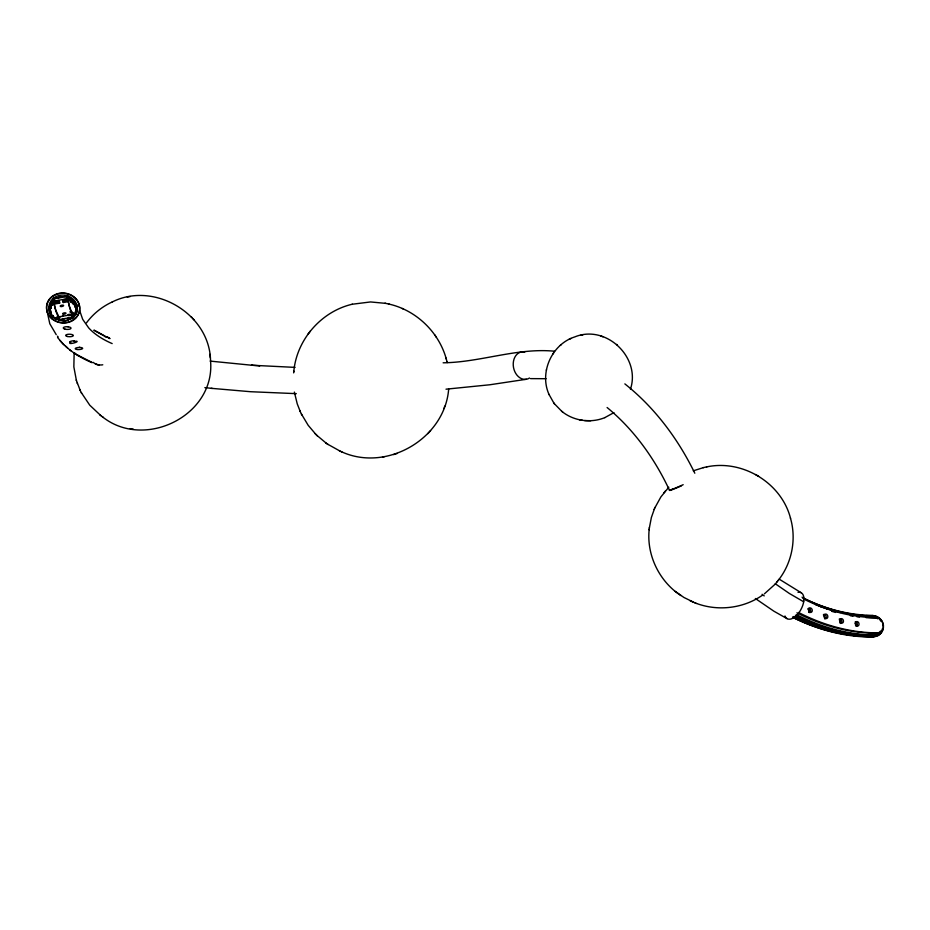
<?xml version="1.0" encoding="UTF-8"?>
<svg xmlns="http://www.w3.org/2000/svg" width="930" height="930" viewBox="0 0 930 930"><rect width="100%" height="100%" fill="white"/><g stroke="black" fill="none" stroke-linecap="round" stroke-linejoin="round"><path stroke-width="1.4" d="M630.424 389.252C641.096 357.597 606.139 324.024 574.821 336.893C551.723 344.205 538.993 372.721 549.142 394.727M778.119 580.541C791.942 563.266 796.661 539.214 790.419 517.987M649.198 529.286C646.385 555.024 659.3 581.483 680.934 595.584M74.121 353.842L73.854 366.908L76.434 380.637M293.752 371.965C296.414 339.996 321.048 311.469 352.307 304.215M649.326 528.124L651.372 517.522L654.394 508.919M293.659 372.884L293.845 371.058M649.152 529.821L649.384 527.577M448.667 389.159C444.714 438.925 386.206 472.696 341.089 451.562M546.363 370.187L546.468 369.663M102.347 416.733C144.22 450.492 215.458 415.687 210.552 360.875C209.878 313.852 153.927 280.79 112.146 302.018M443.831 408.537L444.075 407.875M444.47 406.817L444.726 406.143M654.836 507.896L660.881 496.934L668.798 487.215M654.162 509.466L655.069 507.362M62.915 315.758L62.054 316.63M553.594 352.935L552.757 354.144M67.971 319.862L68.146 318.048M57.776 301.157L52.196 302.18L52.568 305.389L52.347 303.657L57.916 302.634L58.299 300.448M57.916 302.634L58.509 300.867M310.353 331.068L307.9 334.312M86.513 322.791C93.209 313.782 102.207 306.528 112.414 301.878M775.911 583.226L777.41 581.424M777.038 581.901L778.491 580.064M665.369 491.028L663.915 492.807M430.59 430.602L427.893 433.624M774.76 584.528L764.402 593.84M560.406 345.332L561.185 344.67M613.928 412.629L604.791 417.64M762.519 595.165C743.558 608.394 718.146 611.487 696.5 603.431M571.032 338.427L569.09 339.369M604.895 417.605C591.038 423.324 574.252 421.127 562.441 411.874M693.28 470.824L703.533 467.581M393.576 454.619L397.215 453.445M71.285 312.445L71.924 312.294L72.807 318.548L72.156 314.607L57.869 317.002L57.951 318.455L58.95 318.281M71.738 313.898L72.68 313.677L73.284 316.2L72.029 316.502M60.125 317.084L57.044 317.886L57.23 319.42M73.935 313.794L67.96 314.549M68.715 315.735L71.25 315.13M72.075 315.677L74.633 315.061M706.498 466.941C742.245 459.164 781.491 482.717 790.547 518.394M352.156 304.25L370.524 301.948L385.671 303.366M703.127 467.674L706.893 466.848M130.27 296.531L127.271 297.065M56.811 319.478L59.183 319.06M71.308 316.921L74.191 316.351L73.958 314.607L74.202 316.665M60.88 320.652L63.868 320.129L63.972 321.28L66.448 320.815M71.157 318.839L67.53 319.478L67.599 320.35M63.705 299.518L69.866 299.065M73.726 316.956A240.44 92.268 -14.8 0 1 68.541 301.611L63.275 302.517L63.147 300.936L68.413 300.018L67.751 296.054L53.498 298.391L54.196 302.483L59.497 301.564L59.636 303.145L54.358 304.064L53.754 301.471M63.263 299.937L64.623 301.471L69.983 300.541M74.83 313.457L75.458 313.352M54.417 318.513L52.905 315.444L53.231 317.607M526.45 379.254L489.854 384.764L446.005 389.182M58.439 298.03L61.717 297.461M53.591 299.89L54.254 299.774M67.472 297.484L67.751 296.054M51.069 306.644L51.545 305.075L50.906 305.18M582.796 334.94L580.739 335.288M58.52 320.339L58.485 319.618L72.773 317.211M54.196 302.483L54.114 300.995L68.367 298.646M382.521 457.002L384.357 456.711M443.133 362.805C480.647 362.328 517.092 347.529 554.571 351.226M530.553 378.626L546.073 378.708M590.724 420.709L584.575 420.569M296.321 393.657L250.589 391.716L211.145 388.31M295.101 367.385L251.46 365.223L259.877 365.804L259.133 365.757M252.263 365.281L210.18 361.107M204.856 387.612L212.331 388.438M581.436 420.151L582.529 420.325M130.2 428.625L133.269 429.16M579.402 419.756L580.413 419.965M388.484 303.971C417.117 310.202 440.89 333.963 447.179 362.584L446.912 361.561M384.95 303.215L389.24 304.122M603.024 336.788L600.919 336.125M694.861 602.826L696.617 603.477M675.261 591.387L683.887 597.444L694.954 602.861M402.144 308.469L402.981 308.83M327.279 443.982L340.217 451.178M693.327 602.198L690.106 600.768M339.38 450.818L341.903 451.91M92.058 362.433L77.771 355.179M92.163 362.723C80.027 357.655 68.564 350.482 59.904 340.473M104.695 335.928L94.035 330.115M104.799 336.23L94.139 330.417M803.694 601.78L789.419 593.503L775.074 583.61M787.047 618.648L773.83 611.161L755.358 598.513M801.16 592.724L779.177 579.134M755.555 474.533L758.578 476.276M62.612 319.025L63.914 321.269A2.523 0.918 -10.9 0 1 64.74 320.955M62.74 320.455L63.321 321.35M79.05 356.225L74.121 352.889L75.33 353.644M74.226 353.179L75.435 353.946M316.537 435.066L326.593 443.494M325.767 442.924L328.104 444.54M81.282 392.588L89.757 405.189L100.835 415.617M99.835 414.885L103.335 417.465M554.234 403.574L561.894 411.444M561.627 411.234L562.697 412.071M69.715 349.878L70.831 350.773M624.855 383.892C654.79 407.631 678.144 439.007 694.815 473.219M607.104 407.514C634.074 429.73 654.848 458.85 669.554 490.401A15.136 0.686 -24.3 0 0 681.481 485.809M616.602 344.402L617.392 345.065M65.46 346.018L67.599 347.925M301.378 413.955L308.167 425.289L315.991 434.519M63.693 344.658L57.555 337.485M315.235 433.764L317.293 435.821M191.115 316.665L191.952 317.549M193.208 318.932L194.033 319.815M58.148 336.904L57.486 336.172M56.242 334.684L49.802 323.733L47.221 311.806M548.933 394.285L553.885 403.097M553.629 402.748L554.489 403.911M434.601 334.73L435.217 335.637M435.635 336.23L436.263 337.148M50.534 313.503L49.441 311.085M76.237 380.021L80.224 390.461M79.91 389.844L81.596 393.216M294.368 392.088L297.216 403.783L300.285 411.63M299.82 410.642L301.855 414.954M49.499 311.236L49.557 312.189M77.155 382.928L77.353 383.544M445.982 358.004L446.249 359.05M75.76 312.933L75.411 311.503L75.725 313.84M74.377 314.049L74.702 315.421M70.331 299.355L70.773 302.227L70.448 300.82M67.809 297.426L68.413 300.018M67.867 318.432L68.262 320.129M62.67 299.937L63.275 302.517M59.032 300.564L59.636 303.145M63.391 319.071L64.007 321.664M58.939 318.072L58.346 315.537A254.262 98.15 -14.7 0 1 53.882 302.413M53.498 298.391L54.114 300.995M57.869 317.002L58.485 319.618M56.009 319.257L55.672 317.827L55.858 319.443M50.604 305.598L51.092 308.493L50.766 307.063M51.359 314.759L50.952 312.271L51.999 316.095M79.503 310.085L82.689 319.339L88.699 327.906A231.895 87.908 -14.8 0 0 112.17 343.589M209.924 354.284L210.331 357.841M63.054 319.281L63.182 320.711M64.507 299.995L64.623 301.471M79.027 306.365L78.934 303.819M76.772 306.528L76.69 304.389M105.067 336.707A14.624 12.59 -67.8 0 1 109.845 338.648M99.033 365.153A14.624 12.59 -67.8 0 1 93.256 362.363M74.598 316.665A240.347 92.64 -14.7 0 1 73.133 314.433M71.924 312.294A240.347 92.64 -14.7 0 1 68.285 301.634M58.497 317.246A254.367 97.755 -14.8 0 1 54.358 304.064M55.591 319.095A13.508 12.439 -14.6 0 1 58.02 315.875M69.762 311.887A13.508 12.439 -14.6 0 1 75.969 314.224M57.032 319.211A13.473 12.404 -14.6 0 1 57.846 318.141M71.784 313.387A13.473 12.404 -14.6 0 1 74.342 314.189M52.289 317.13A14.066 12.613 4.7 0 1 52.522 300.878A14.066 12.613 4.7 0 1 70.389 298.588A14.066 12.613 4.7 0 1 76.295 314.038M49.778 307.167A14.031 12.59 4.7 0 1 53.37 301.68M68.367 299.088A14.031 12.59 4.7 0 1 76.69 307.226M104.962 336.416A14.624 12.59 -67.8 0 1 109.752 338.346M102.777 364.793A14.624 12.59 -67.8 0 1 95.255 363.595M79.259 347.332A3.708 0.663 -14.5 0 1 79.689 347.239M69.738 342.496A3.813 1.151 -1.5 0 1 69.878 342.321M73.935 341.508A3.755 0.721 -13.9 0 1 76.888 341.798A3.755 0.721 -13.9 0 1 71.517 343.449A3.755 0.721 -13.9 0 1 70.843 342.461M69.68 342.368A3.743 1.035 -5.4 0 1 74.307 340.74M67.925 326.755A3.836 0.616 -11.2 0 1 68.343 326.697M855.182 621.903A2.279 1.755 74.2 0 1 857.286 623.89A2.279 1.755 74.2 0 1 856.065 626.355M855.135 623.135A2.267 1.755 74.2 0 1 855.554 625.448M839.279 619.031A2.29 1.779 74.1 0 1 841.72 620.845A2.29 1.779 74.1 0 1 840.325 623.449M839.348 619.88A2.279 1.779 74.1 0 1 839.953 622.716M823.48 614.544A2.29 1.802 74 0 1 826.073 616.195A2.29 1.802 74 0 1 824.689 618.915M823.445 615.079A2.29 1.79 74 0 1 824.422 617.985M808.6 608.255A2.302 1.814 73.7 0 1 809.623 612.649M807.717 608.836A2.302 1.814 73.8 0 1 808.623 612.417M802.741 597.734A215.853 164.343 66.7 0 0 874.723 616.079A9.567 7.335 74.2 0 1 883.186 625.495M883.209 625.669A9.567 7.335 74.2 0 1 876.816 635.085A234.465 178.595 66.7 0 1 797.01 614.87M795.371 615.218A234.116 178.455 66.7 0 0 875.095 635.388A9.556 7.335 74.2 0 0 879.001 633.853M764.216 595.898A234.116 178.455 66.7 0 1 762.088 594.305M874.409 616.741A9.556 7.335 74.2 0 1 875.839 617.253M864.11 616.079A215.539 164.215 66.7 0 1 860.227 615.765M855.019 615.172A215.539 164.215 66.7 0 1 847.102 613.916M840.441 612.521A215.539 164.215 66.7 0 1 837.767 611.882M827.026 608.813A215.539 164.215 66.7 0 1 820.272 606.476M875.363 632.819A9.509 7.312 74.3 0 1 874.932 633.539M868.62 636.294A233.07 178.037 66.7 0 1 793.058 617.508M793.406 616.544A233.418 178.176 66.7 0 0 871.689 635.992A9.521 7.312 74.3 0 0 873.688 635.632M876.641 633.237A9.521 7.312 74.3 0 1 876.141 633.888M803.462 598.885A218.027 165.889 66.7 0 0 876.641 617.625A7.661 5.871 74.2 0 1 883.43 625.181M883.442 625.344A7.661 5.871 74.2 0 1 878.327 632.888A232.965 177.316 66.7 0 1 798.556 612.486M796.917 612.835A232.616 177.177 66.7 0 0 876.606 633.202A7.649 5.871 74.2 0 0 880.571 630.982M877.757 618.81A7.649 5.871 74.2 0 0 874.932 617.962A217.701 165.761 66.7 0 1 866.016 617.636M859.529 617.055A217.701 165.761 66.7 0 1 856.925 616.741M852.973 616.172A217.701 165.761 66.7 0 1 850.334 615.73M835.663 612.44A217.701 165.761 66.7 0 1 831.618 611.277M872.91 615.381A214.528 163.448 66.7 0 1 803.009 597.978M882.303 628.854A10.59 8.126 74.2 0 1 875.211 636.422A235.116 179.223 66.7 0 1 795.708 616.474M872.921 615.555A10.59 8.126 74.2 0 1 880.85 621.205M794.081 616.811A234.767 179.083 66.7 0 0 873.503 636.725A10.579 8.126 74.2 0 0 877.827 635.016M873.514 616.125A10.579 8.126 74.2 0 0 871.201 615.718A214.214 163.32 66.7 0 1 866.109 615.59M860.959 615.288A214.214 163.32 66.7 0 1 855.751 614.777M851.81 614.277A214.214 163.32 66.7 0 1 843.859 612.928M830.432 609.673A214.214 163.32 66.7 0 1 826.375 608.441M822.318 607.104A214.214 163.32 66.7 0 1 815.552 604.605M865.691 615.974A213.888 163.192 66.7 0 0 869.504 616.044A10.556 8.114 74.3 0 1 870.248 616.09M875.456 635.841A10.567 8.114 74.3 0 1 871.805 637.015A234.418 178.944 66.7 0 1 792.465 617.148M683.178 484.693A15.136 0.686 -24.3 0 1 669.414 490.133M672.797 488.913A12.985 0.581 -24.3 0 1 672.297 489.087M797.998 592.305A14.752 7.754 -61.8 0 1 800.858 609.662A14.752 7.754 -61.8 0 1 784.978 615.986M802.102 597.095A12.66 6.65 -61.8 0 1 802.23 597.49M529.519 378.022A13.869 10.59 79.4 0 1 513.511 367.466A13.869 10.59 79.4 0 1 524.799 352.051M76.26 310.097L76.121 311.852L75.76 307.923L76.26 310.132M50.081 308.411L50.732 312.073L50.092 308.353M72.726 302.878L72.098 302.994L71.994 301.518L73.063 301.634L73.528 304.587L72.726 302.878M74.609 305.377L74.481 303.924L75.47 307.749L74.609 305.377M52.533 319.281A16.612 14.834 6.9 0 0 79.538 311.143A16.612 14.834 6.9 0 0 57.52 294.054A16.612 14.834 6.9 0 0 52.533 319.281M63.426 314.212A1.721 0.639 -10.8 0 0 65.995 313.247A1.721 0.639 -10.8 0 0 63.484 313.084A1.721 0.639 -10.8 0 0 63.426 314.212M61.031 306.551A1.744 0.651 -10.7 0 0 63.635 305.575A1.744 0.651 -10.7 0 0 61.089 305.389A1.744 0.651 -10.7 0 0 61.031 306.551M52.417 318.967A16.612 14.834 6.9 0 0 79.422 310.818A16.612 14.834 6.9 0 0 57.416 293.741A16.612 14.834 6.9 0 0 52.417 318.967M54.51 317.781A14.252 12.729 6.9 0 0 77.213 309.76A14.252 12.729 6.9 0 0 57.579 295.949A14.252 12.729 6.9 0 0 54.51 317.781M77.12 349.506A3.72 1.046 -2.8 0 0 82.665 348.332A3.72 1.046 -2.8 0 0 77.085 347.68A3.72 1.046 -2.8 0 0 77.12 349.506M67.495 336.509A3.825 1.244 0.8 0 0 73.331 335.556A3.825 1.244 0.8 0 0 67.669 334.347A3.825 1.244 0.8 0 0 67.495 336.509M64.972 329.127A3.883 1.349 1.8 0 0 71.029 328.278A3.883 1.349 1.8 0 0 65.472 326.802A3.883 1.349 1.8 0 0 64.972 329.127M855.472 623.03A2.279 1.755 74.2 0 0 857.762 626.041A2.279 1.755 74.2 0 0 858.46 622.403A2.279 1.755 74.2 0 0 855.472 623.03M839.871 620.077A2.29 1.779 74.1 0 0 842.185 623.1A2.29 1.779 74.1 0 0 842.894 619.45A2.29 1.779 74.1 0 0 839.871 620.077M824.213 615.521A2.302 1.802 74 0 0 826.526 618.555A2.302 1.802 74 0 0 827.258 614.893A2.302 1.802 74 0 0 824.213 615.521M808.588 609.359A2.302 1.814 73.7 0 0 810.925 612.417A2.302 1.814 73.7 0 0 811.681 608.731A2.302 1.814 73.7 0 0 808.588 609.359"/></g></svg>
